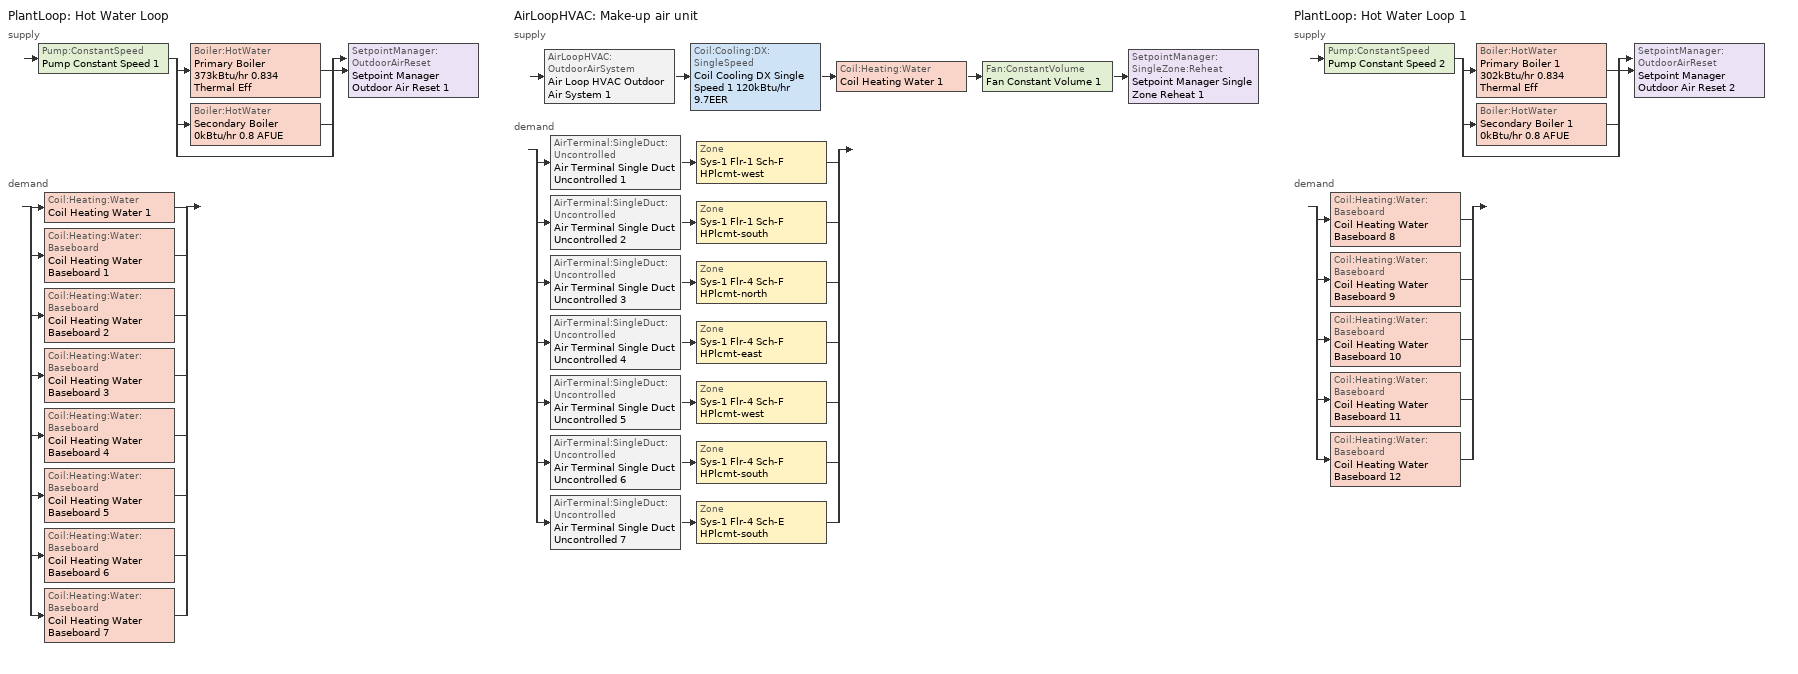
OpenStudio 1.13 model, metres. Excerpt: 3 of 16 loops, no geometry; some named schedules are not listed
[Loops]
PlantLoop 'Hot Water Loop'
 supply: Pump:ConstantSpeed 'Pump Constant Speed 1' > split
  | Boiler:HotWater 'Primary Boiler 373kBtu/hr 0.834 Thermal Eff'
  | Boiler:HotWater 'Secondary Boiler 0kBtu/hr 0.8 AFUE'
  | bypass
  join > SetpointManager:OutdoorAirReset 'Setpoint Manager Outdoor Air Reset 1'
 demand: split
  | Coil:Heating:Water 'Coil Heating Water 1'
  | Coil:Heating:Water:Baseboard 'Coil Heating Water Baseboard 1'
  | Coil:Heating:Water:Baseboard 'Coil Heating Water Baseboard 2'
  | Coil:Heating:Water:Baseboard 'Coil Heating Water Baseboard 3'
  | Coil:Heating:Water:Baseboard 'Coil Heating Water Baseboard 4'
  | Coil:Heating:Water:Baseboard 'Coil Heating Water Baseboard 5'
  | Coil:Heating:Water:Baseboard 'Coil Heating Water Baseboard 6'
  | Coil:Heating:Water:Baseboard 'Coil Heating Water Baseboard 7'
AirLoopHVAC 'Make-up air unit'
 supply: AirLoopHVAC:OutdoorAirSystem 'Air Loop HVAC Outdoor Air System 1' > Coil:Cooling:DX:SingleSpeed 'Coil Cooling DX Single Speed 1 120kBtu/hr 9.7EER' > Coil:Heating:Water 'Coil Heating Water 1' > Fan:ConstantVolume 'Fan Constant Volume 1' > SetpointManager:SingleZone:Reheat 'Setpoint Manager Single Zone Reheat 1'
 demand: split
  | AirTerminal:SingleDuct:Uncontrolled 'Air Terminal Single Duct Uncontrolled 1' > Zone 'Sys-1 Flr-1 Sch-F HPlcmt-west'
  | AirTerminal:SingleDuct:Uncontrolled 'Air Terminal Single Duct Uncontrolled 2' > Zone 'Sys-1 Flr-1 Sch-F HPlcmt-south'
  | AirTerminal:SingleDuct:Uncontrolled 'Air Terminal Single Duct Uncontrolled 3' > Zone 'Sys-1 Flr-4 Sch-F HPlcmt-north'
  | AirTerminal:SingleDuct:Uncontrolled 'Air Terminal Single Duct Uncontrolled 4' > Zone 'Sys-1 Flr-4 Sch-F HPlcmt-east'
  | AirTerminal:SingleDuct:Uncontrolled 'Air Terminal Single Duct Uncontrolled 5' > Zone 'Sys-1 Flr-4 Sch-F HPlcmt-west'
  | AirTerminal:SingleDuct:Uncontrolled 'Air Terminal Single Duct Uncontrolled 6' > Zone 'Sys-1 Flr-4 Sch-F HPlcmt-south'
  | AirTerminal:SingleDuct:Uncontrolled 'Air Terminal Single Duct Uncontrolled 7' > Zone 'Sys-1 Flr-4 Sch-E HPlcmt-south'
PlantLoop 'Hot Water Loop 1'
 supply: Pump:ConstantSpeed 'Pump Constant Speed 2' > split
  | Boiler:HotWater 'Primary Boiler 1 302kBtu/hr 0.834 Thermal Eff'
  | Boiler:HotWater 'Secondary Boiler 1 0kBtu/hr 0.8 AFUE'
  | bypass
  join > SetpointManager:OutdoorAirReset 'Setpoint Manager Outdoor Air Reset 2'
 demand: split
  | Coil:Heating:Water:Baseboard 'Coil Heating Water Baseboard 8'
  | Coil:Heating:Water:Baseboard 'Coil Heating Water Baseboard 9'
  | Coil:Heating:Water:Baseboard 'Coil Heating Water Baseboard 10'
  | Coil:Heating:Water:Baseboard 'Coil Heating Water Baseboard 11'
  | Coil:Heating:Water:Baseboard 'Coil Heating Water Baseboard 12'
[Sizing:Zone] Zone Cooling Design Supply Air Temperature Input Method=SupplyAirTemperature; Zone Cooling Design Supply Air Temperature {C}=13; Zone Cooling Design Supply Air Temperature Difference {deltaC}=11.11; Zone Heating Design Supply Air Temperature Input Method=SupplyAirTemperature; Zone Heating Design Supply Air Temperature {C}=43; Zone Heating Design Supply Air Temperature Difference {deltaC}=11.11; Zone Cooling Design Supply Air Humidity Ratio {kg-H2O/kg-air}=0.0085; Zone Heating Design Supply Air Humidity Ratio {kg-H2O/kg-air}=0.008; Zone Heating Sizing Factor=1.3; Zone Cooling Sizing Factor=1.1; Cooling Design Air Flow Method=DesignDay; Heating Design Air Flow Method=DesignDay; Account for Dedicated Outdoor Air System=No; Dedicated Outdoor Air System Control Strategy=NeutralSupplyAir; Dedicated Outdoor Air Low Setpoint Temperature for Design {C}=autosize; Dedicated Outdoor Air High Setpoint Temperature for Design {C}=autosize
Sys-1 Flr-1 Sch-F HPlcmt-west; Sys-1 Flr-1 Sch-F HPlcmt-south; Sys-1 Flr-4 Sch-F HPlcmt-north; Sys-1 Flr-4 Sch-F HPlcmt-east; Sys-1 Flr-4 Sch-F HPlcmt-west; Sys-1 Flr-4 Sch-F HPlcmt-south; Sys-1 Flr-4 Sch-E HPlcmt-south
[Zone equipment]
Sys-1 Flr-1 Sch-F HPlcmt-west: Sys-1 Flr-1 Sch-F HPlcmt-west PTAC, Zone HVAC Baseboard Convective Water 1, Air Terminal Single Duct Uncontrolled 1
Sys-1 Flr-1 Sch-F HPlcmt-south: Sys-1 Flr-1 Sch-F HPlcmt-south PTAC, Zone HVAC Baseboard Convective Water 2, Air Terminal Single Duct Uncontrolled 2
Sys-1 Flr-4 Sch-F HPlcmt-north: Sys-1 Flr-4 Sch-F HPlcmt-north PTAC, Zone HVAC Baseboard Convective Water 3, Air Terminal Single Duct Uncontrolled 3
Sys-1 Flr-4 Sch-F HPlcmt-east: Sys-1 Flr-4 Sch-F HPlcmt-east PTAC, Zone HVAC Baseboard Convective Water 4, Air Terminal Single Duct Uncontrolled 4
Sys-1 Flr-4 Sch-F HPlcmt-west: Sys-1 Flr-4 Sch-F HPlcmt-west PTAC, Zone HVAC Baseboard Convective Water 5, Air Terminal Single Duct Uncontrolled 5
Sys-1 Flr-4 Sch-F HPlcmt-south: Sys-1 Flr-4 Sch-F HPlcmt-south PTAC, Zone HVAC Baseboard Convective Water 6, Air Terminal Single Duct Uncontrolled 6
Sys-1 Flr-4 Sch-E HPlcmt-south: Sys-1 Flr-4 Sch-E HPlcmt-south PTAC, Zone HVAC Baseboard Convective Water 7, Air Terminal Single Duct Uncontrolled 7
[PlantLoop] Fluid Type=Water; Plant Loop Volume {m3}=Autocalculate; Load Distribution Scheme=Optimal
Hot Water Loop; Hot Water Loop 1
[Sizing:Plant] Loop Type=Heating; Design Loop Exit Temperature {C}=82; Loop Design Temperature Difference {deltaC}=16; Sizing Option=NonCoincident; Zone Timesteps in Averaging Window=1; Coincident Sizing Factor Mode=None
Hot Water Loop; Hot Water Loop 1
[Pump:ConstantSpeed] Rated Flow Rate {m3/s}=autosize; Rated Pump Head {Pa}=179352; Rated Power Consumption {W}=autosize; Motor Efficiency=0.855; Fraction of Motor Inefficiencies to Fluid Stream=0; Pump Control Type=Intermittent
Pump Constant Speed 1; Pump Constant Speed 2
[Boiler:HotWater] Fuel Type=FuelOil#1; Water Outlet Upper Temperature Limit {C}=99; Boiler Flow Mode=ConstantFlow; Parasitic Electric Load {W}=0; Sizing Factor=1
Name | Nominal Capacity {W} | Nominal Thermal Efficiency | Normalized Boiler Efficiency Curve
Primary Boiler 373kBtu/hr 0.834 Thermal Eff | 109369 | 0.834 | BOILER-EFFFPLR-NECB2011
Secondary Boiler 0kBtu/hr 0.8 AFUE | 0.001 | 0.8 | BOILER-EFFFPLR-NECB2011 4
Primary Boiler 1 302kBtu/hr 0.834 Thermal Eff | 88621.5 | 0.834 | BOILER-EFFFPLR-NECB2011 1
Secondary Boiler 1 0kBtu/hr 0.8 AFUE | 0.001 | 0.8 | BOILER-EFFFPLR-NECB2011 5
[SetpointManager:OutdoorAirReset] Control Variable=Temperature; Setpoint at Outdoor Low Temperature {C}=82; Outdoor Low Temperature {C}=-16; Setpoint at Outdoor High Temperature {C}=60; Outdoor High Temperature {C}=0
Setpoint Manager Outdoor Air Reset 1; Setpoint Manager Outdoor Air Reset 2
[AirLoopHVAC]
Make-up air unit: Availability Schedule=Make-up air unit Occ Sch; Availability Manager=Availability Manager Night Cycle 1; Design Supply Air Flow Rate {m3/s}=AutoSize
[Sizing:System]
Make-up air unit: Type of Load to Size On=Sensible; Design Outdoor Air Flow Rate {m3/s}=Autosize; Minimum System Air Flow Ratio=1; Preheat Design Temperature {C}=7; Preheat Design Humidity Ratio {kg-H2O/kg-Air}=0.008; Precool Design Temperature {C}=13; Precool Design Humidity Ratio {kg-H2O/kg-Air}=0.008; Central Cooling Design Supply Air Temperature {C}=13; Central Heating Design Supply Air Temperature {C}=43; Sizing Option=NonCoincident; 100% Outdoor Air in Cooling=No; 100% Outdoor Air in Heating=No; Central Cooling Design Supply Air Humidity Ratio {kg-H2O/kg-Air}=0.0085; Central Heating Design Supply Air Humidity Ratio {kg-H2O/kg-Air}=0.008; Cooling Design Air Flow Method=DesignDay; Cooling Design Air Flow Rate {m3/s}=0; Heating Design Air Flow Method=DesignDay; Heating Design Air Flow Rate {m3/s}=0; System Outdoor Air Method=ZoneSum; Zone Maximum Outdoor Air Fraction=1; Cooling Supply Air Flow Rate Per Floor Area {m3/s-m2}=0.00996765; Cooling Fraction of Autosized Cooling Supply Air Flow Rate=1; Cooling Supply Air Flow Rate Per Unit Cooling Capacity {m3/s-W}=3.94755e-05; Heating Supply Air Flow Rate Per Floor Area {m3/s-m2}=0.00996765; Heating Fraction of Autosized Heating Supply Air Flow Rate=1; Heating Fraction of Autosized Cooling Supply Air Flow Rate=1; Heating Supply Air Flow Rate Per Unit Heating Capacity {m3/s-W}=3.15882e-05; Cooling Design Capacity Method=CoolingDesignCapacity; Cooling Design Capacity {W}=autosize; Cooling Design Capacity Per Floor Area {W/m2}=234.7; Fraction of Autosized Cooling Design Capacity=1; Heating Design Capacity Method=HeatingDesignCapacity; Heating Design Capacity {W}=autosize; Heating Design Capacity Per Floor Area {W/m2}=157; Fraction of Autosized Heating Design Capacity=1; Central Cooling Capacity Control Method=OnOff
[Fan:ConstantVolume] Availability Schedule=Always On Discrete; Fan Efficiency=0.39975; Pressure Rise {Pa}=640; Maximum Flow Rate {m3/s}=AutoSize; Motor Efficiency=0.615
Fan Constant Volume 1; Fan Constant Volume 2; Fan Constant Volume 3; Fan Constant Volume 4; Fan Constant Volume 5; Fan Constant Volume 6; Fan Constant Volume 7; Fan Constant Volume 8
[Coil:Heating:Water]
Coil Heating Water 1: Availability Schedule=Always On Discrete
[Coil:Cooling:DX:SingleSpeed] Availability Schedule=Always On Discrete; Rated Total Cooling Capacity {W}=autosize; Rated Sensible Heat Ratio=autosize; Rated Air Flow Rate {m3/s}=autosize; Rated Evaporator Fan Power Per Volume Flow Rate {W/(m3/s)}=773.3; Condenser Type=AirCooled; Evaporative Condenser Effectiveness=0; Evaporative Condenser Air Flow Rate {m3/s}=Autosize; Evaporative Condenser Pump Rated Power Consumption {W}=Autosize; Crankcase Heater Capacity {W}=0; Maximum Outdoor Dry-Bulb Temperature for Crankcase Heater Operation {C}=0; Basin Heater Capacity {W/K}=0; Basin Heater Setpoint Temperature {C}=10
Name | Rated COP {W/W} | Total Cooling Capacity Function of Temperature Curve | Total Cooling Capacity Function of Flow Fraction Curve | Energy Input Ratio Function of Temperature Curve | Energy Input Ratio Function of Flow Fraction Curve | Part Load Fraction Correlation Curve
Coil Cooling DX Single Speed 1 120kBtu/hr 9.7EER | 3.37017 | DXCOOL-NECB2011-REF-CAPFT | DXCOOL-NECB2011-REF-CAPFFLOW | DXCOOL-NECB2011-REF-COOLEIRFT | DXCOOL-NECB2011-REF-COOLEIRFFLOW | DXCOOL-NECB2011-REF-COOLPLFFPLR
Coil Cooling DX Single Speed 2 29kBtu/hr 9.3EER | 3.16615 | DXCOOL-NECB2011-REF-CAPFT 7 | DXCOOL-NECB2011-REF-CAPFFLOW 7 | DXCOOL-NECB2011-REF-COOLEIRFT 7 | DXCOOL-NECB2011-REF-COOLEIRFFLOW 7 | DXCOOL-NECB2011-REF-COOLPLFFPLR 7
Coil Cooling DX Single Speed 3 10kBtu/hr 10.5EER | 3.54393 | DXCOOL-NECB2011-REF-CAPFT 8 | DXCOOL-NECB2011-REF-CAPFFLOW 8 | DXCOOL-NECB2011-REF-COOLEIRFT 8 | DXCOOL-NECB2011-REF-COOLEIRFFLOW 8 | DXCOOL-NECB2011-REF-COOLPLFFPLR 8
Coil Cooling DX Single Speed 4 3kBtu/hr 11.0EER | 3.7237 | DXCOOL-NECB2011-REF-CAPFT 9 | DXCOOL-NECB2011-REF-CAPFFLOW 9 | DXCOOL-NECB2011-REF-COOLEIRFT 9 | DXCOOL-NECB2011-REF-COOLEIRFFLOW 9 | DXCOOL-NECB2011-REF-COOLPLFFPLR 9
Coil Cooling DX Single Speed 5 23kBtu/hr 9.3EER | 3.16182 | DXCOOL-NECB2011-REF-CAPFT 10 | DXCOOL-NECB2011-REF-CAPFFLOW 10 | DXCOOL-NECB2011-REF-COOLEIRFT 10 | DXCOOL-NECB2011-REF-COOLEIRFFLOW 10 | DXCOOL-NECB2011-REF-COOLPLFFPLR 10
Coil Cooling DX Single Speed 6 25kBtu/hr 9.3EER | 3.16325 | DXCOOL-NECB2011-REF-CAPFT 11 | DXCOOL-NECB2011-REF-CAPFFLOW 11 | DXCOOL-NECB2011-REF-COOLEIRFT 11 | DXCOOL-NECB2011-REF-COOLEIRFFLOW 11 | DXCOOL-NECB2011-REF-COOLPLFFPLR 11
Coil Cooling DX Single Speed 7 5kBtu/hr 11.0EER | 3.72533 | DXCOOL-NECB2011-REF-CAPFT 12 | DXCOOL-NECB2011-REF-CAPFFLOW 12 | DXCOOL-NECB2011-REF-COOLEIRFT 12 | DXCOOL-NECB2011-REF-COOLEIRFFLOW 12 | DXCOOL-NECB2011-REF-COOLPLFFPLR 12
Coil Cooling DX Single Speed 8 27kBtu/hr 9.3EER | 3.16476 | DXCOOL-NECB2011-REF-CAPFT 13 | DXCOOL-NECB2011-REF-CAPFFLOW 13 | DXCOOL-NECB2011-REF-COOLEIRFT 13 | DXCOOL-NECB2011-REF-COOLEIRFFLOW 13 | DXCOOL-NECB2011-REF-COOLPLFFPLR 13
[Controller:OutdoorAir]
Controller Outdoor Air 1: Minimum Outdoor Air Flow Rate {m3/s}=Autosize; Maximum Outdoor Air Flow Rate {m3/s}=Autosize; Economizer Control Type=DifferentialEnthalpy; Economizer Control Action Type=ModulateFlow; Lockout Type=NoLockout; Minimum Limit Type=FixedMinimum; Minimum Outdoor Air Schedule=Make-up air unit Occ Sch; Controller Mechanical Ventilation=Controller Mechanical Ventilation 1; High Humidity Control=No; Heat Recovery Bypass Control Type=BypassWhenWithinEconomizerLimits
[Controller:MechanicalVentilation]
Controller Mechanical Ventilation 1: Availability Schedule=Always On Discrete; System Outdoor Air Method=ZoneSum
[AirLoopHVAC:OutdoorAirSystem]
Air Loop HVAC Outdoor Air System 1: Controller=Controller Outdoor Air 1
[Controller:WaterCoil]
Controller Water Coil 1: Water Coil=Coil Heating Water 1; Action=Normal; Controller Convergence Tolerance {deltaC}=0.0001; Minimum Actuated Flow {m3/s}=0
[SetpointManager:SingleZone:Reheat]
Setpoint Manager Single Zone Reheat 1: Minimum Supply Air Temperature {C}=13; Maximum Supply Air Temperature {C}=99; Control Zone=Sys-1 Flr-1 Sch-F HPlcmt-west
[Coil:Heating:Electric] Availability Schedule=ON_OFF_ALWAYS_OFF
Coil Heating Electric 1; Coil Heating Electric 2; Coil Heating Electric 3; Coil Heating Electric 4; Coil Heating Electric 5; Coil Heating Electric 6; Coil Heating Electric 7
[ZoneHVAC:PackagedTerminalAirConditioner] Availability Schedule=Always On Discrete; Supply Air Flow Rate During Cooling Operation {m3/s}=Autosize; Supply Air Flow Rate During Heating Operation {m3/s}=Autosize; Supply Air Flow Rate When No Cooling or Heating is Needed {m3/s}=Autosize; Outdoor Air Flow Rate During Cooling Operation {m3/s}=Autosize; Outdoor Air Flow Rate During Heating Operation {m3/s}=Autosize; Outdoor Air Flow Rate When No Cooling or Heating is Needed {m3/s}=Autosize; Fan Placement=DrawThrough
Name | Supply Air Fan | Heating Coil | Cooling Coil
Sys-1 Flr-1 Sch-F HPlcmt-west PTAC | Fan Constant Volume 2 | Coil Heating Electric 1 | Coil Cooling DX Single Speed 2 29kBtu/hr 9.3EER
Sys-1 Flr-1 Sch-F HPlcmt-south PTAC | Fan Constant Volume 3 | Coil Heating Electric 2 | Coil Cooling DX Single Speed 3 10kBtu/hr 10.5EER
Sys-1 Flr-4 Sch-F HPlcmt-north PTAC | Fan Constant Volume 4 | Coil Heating Electric 3 | Coil Cooling DX Single Speed 4 3kBtu/hr 11.0EER
Sys-1 Flr-4 Sch-F HPlcmt-east PTAC | Fan Constant Volume 5 | Coil Heating Electric 4 | Coil Cooling DX Single Speed 5 23kBtu/hr 9.3EER
Sys-1 Flr-4 Sch-F HPlcmt-west PTAC | Fan Constant Volume 6 | Coil Heating Electric 5 | Coil Cooling DX Single Speed 6 25kBtu/hr 9.3EER
Sys-1 Flr-4 Sch-F HPlcmt-south PTAC | Fan Constant Volume 7 | Coil Heating Electric 6 | Coil Cooling DX Single Speed 7 5kBtu/hr 11.0EER
Sys-1 Flr-4 Sch-E HPlcmt-south PTAC | Fan Constant Volume 8 | Coil Heating Electric 7 | Coil Cooling DX Single Speed 8 27kBtu/hr 9.3EER
[Coil:Heating:Water:Baseboard] Heating Design Capacity Method=HeatingDesignCapacity; Heating Design Capacity {W}=autosize; Heating Design Capacity Per Floor Area {W/m2}=0; Fraction of Autosized Heating Design Capacity=0.8
Coil Heating Water Baseboard 1; Coil Heating Water Baseboard 2; Coil Heating Water Baseboard 3; Coil Heating Water Baseboard 4; Coil Heating Water Baseboard 5; Coil Heating Water Baseboard 6; Coil Heating Water Baseboard 7; Coil Heating Water Baseboard 8; Coil Heating Water Baseboard 9; Coil Heating Water Baseboard 10; Coil Heating Water Baseboard 11; Coil Heating Water Baseboard 12
[ZoneHVAC:Baseboard:Convective:Water] Availability Schedule=Always On Discrete
Name | Heating Coil
Zone HVAC Baseboard Convective Water 1 | Coil Heating Water Baseboard 1
Zone HVAC Baseboard Convective Water 2 | Coil Heating Water Baseboard 2
Zone HVAC Baseboard Convective Water 3 | Coil Heating Water Baseboard 3
Zone HVAC Baseboard Convective Water 4 | Coil Heating Water Baseboard 4
Zone HVAC Baseboard Convective Water 5 | Coil Heating Water Baseboard 5
Zone HVAC Baseboard Convective Water 6 | Coil Heating Water Baseboard 6
Zone HVAC Baseboard Convective Water 7 | Coil Heating Water Baseboard 7
Zone HVAC Baseboard Convective Water 8 | Coil Heating Water Baseboard 8
Zone HVAC Baseboard Convective Water 9 | Coil Heating Water Baseboard 9
Zone HVAC Baseboard Convective Water 10 | Coil Heating Water Baseboard 10
Zone HVAC Baseboard Convective Water 11 | Coil Heating Water Baseboard 11
Zone HVAC Baseboard Convective Water 12 | Coil Heating Water Baseboard 12
[AirTerminal:SingleDuct:Uncontrolled] Availability Schedule=Always On Discrete; Maximum Air Flow Rate {m3/s}=AutoSize
Air Terminal Single Duct Uncontrolled 1; Air Terminal Single Duct Uncontrolled 2; Air Terminal Single Duct Uncontrolled 3; Air Terminal Single Duct Uncontrolled 4; Air Terminal Single Duct Uncontrolled 5; Air Terminal Single Duct Uncontrolled 6; Air Terminal Single Duct Uncontrolled 7
[AvailabilityManager:NightCycle]
Availability Manager Night Cycle 1: Control Type=CycleOnAny; Thermostat Tolerance {deltaC}=1; Cycling Run Time {s}=3600
[Schedule:Ruleset]
Name | Default Day Schedule | Summer Design Day Schedule | Winter Design Day Schedule
ON_OFF_ALWAYS_OFF | Schedule Day 3
Make-up air unit Occ Sch | Make-up air unit Occ Sch Default | Make-up air unit Occ Sch Summer Design Day | Make-up air unit Occ Sch Winter Design Day
[Schedule:Day]
Schedule Day 3: 1, 0, 0, 2, 0, 0, 3, 0, 0, 4, 0, 0, 5, 0, 0, 6, 0, 0, 7, 0, 0, 8, 0, 0, 9, 0, 0, 10, 0, 0, 11, 0, 0, 12, 0, 0, 13, 0, 0, 14, 0, 0, 15, 0, 0, 16, 0, 0, 17, 0, 0, 18, 0, 0, 19, 0, 0, 20, 0, 0, 21, 0, 0, 22, 0, 0, 23, 0, 0, 24, 0, 0
Make-up air unit Occ Sch Default; Make-up air unit Occ Sch Winter Design Day; Make-up air unit Occ Sch Summer Design Day; Make-up air unit Occ Sch Monday: 24, 0, 1
[Schedule:Rule] Date Specification Type=DateRange; Start Month=1; Start Day=1; End Month=12
Name | Schedule Ruleset | Rule Order | Day Schedule | Apply Sunday | Apply Monday | Apply Tuesday | Apply Wednesday | Apply Thursday | Apply Friday | Apply Saturday | End Day
wkdON_OFF_ALWAYS_OFF rule | ON_OFF_ALWAYS_OFF | 2 | wkdON_OFF_ALWAYS_OFF 1 | No | Yes | Yes | Yes | Yes | Yes | No | 31
satON_OFF_ALWAYS_OFFrule | ON_OFF_ALWAYS_OFF | 1 | satON_OFF_ALWAYS_OFF 1 | No | No | No | No | No | No | Yes | 31
sunON_OFF_ALWAYS_OFFrule | ON_OFF_ALWAYS_OFF | 0 | sunON_OFF_ALWAYS_OFF 1 | Yes | No | No | No | No | No | No | 31
Make-up air unit Occ Sch Monday Rule | Make-up air unit Occ Sch | 6 | Make-up air unit Occ Sch Monday |  | Yes |  |  |  |  |  | 25
Make-up air unit Occ Sch Tuesday Rule | Make-up air unit Occ Sch | 5 | Make-up air unit Occ Sch Tuesday |  |  | Yes |  |  |  |  | 26
Make-up air unit Occ Sch Wednesday Rule | Make-up air unit Occ Sch | 4 | Make-up air unit Occ Sch Wednesday |  |  |  | Yes |  |  |  | 27
Make-up air unit Occ Sch Thursday Rule | Make-up air unit Occ Sch | 3 | Make-up air unit Occ Sch Thursday |  |  |  |  | Yes |  |  | 28
Make-up air unit Occ Sch Friday Rule | Make-up air unit Occ Sch | 2 | Make-up air unit Occ Sch Friday |  |  |  |  |  | Yes |  | 29
Make-up air unit Occ Sch Saturday Rule | Make-up air unit Occ Sch | 1 | Make-up air unit Occ Sch Saturday |  |  |  |  |  |  | Yes | 30
Make-up air unit Occ Sch Sunday Rule | Make-up air unit Occ Sch | 0 | Make-up air unit Occ Sch Sunday | Yes |  |  |  |  |  |  | 31
[Schedule:Constant]
Always On Discrete: Value=1
[Curve:Biquadratic] Minimum Value of x=13; Maximum Value of x=24; Minimum Value of y=24; Maximum Value of y=46
Name | Coefficient1 Constant | Coefficient2 x | Coefficient3 x**2 | Coefficient4 y | Coefficient5 y**2 | Coefficient6 x*y
DXCOOL-NECB2011-REF-CAPFT; DXCOOL-NECB2011-REF-CAPFT 7; DXCOOL-NECB2011-REF-CAPFT 8; DXCOOL-NECB2011-REF-CAPFT 9; DXCOOL-NECB2011-REF-CAPFT 10; DXCOOL-NECB2011-REF-CAPFT 11; DXCOOL-NECB2011-REF-CAPFT 12; DXCOOL-NECB2011-REF-CAPFT 13 | 0.867905 | 0.0142459 | 0.00055436 | -0.0075575 | 3.3e-05 | -0.0001918
DXCOOL-NECB2011-REF-COOLEIRFT; DXCOOL-NECB2011-REF-COOLEIRFT 7; DXCOOL-NECB2011-REF-COOLEIRFT 8; DXCOOL-NECB2011-REF-COOLEIRFT 9; DXCOOL-NECB2011-REF-COOLEIRFT 10; DXCOOL-NECB2011-REF-COOLEIRFT 11; DXCOOL-NECB2011-REF-COOLEIRFT 12; DXCOOL-NECB2011-REF-COOLEIRFT 13 | 0.116936 | 0.0284933 | -0.0004112 | 0.0214108 | 0.00016103 | -0.0006791
[Curve:Quadratic] Coefficient1 Constant=1; Coefficient2 x=0; Coefficient3 x**2=0; Minimum Value of x=0; Maximum Value of x=1
DXCOOL-NECB2011-REF-CAPFFLOW; DXCOOL-NECB2011-REF-COOLEIRFFLOW; DXCOOL-NECB2011-REF-CAPFFLOW 7; DXCOOL-NECB2011-REF-COOLEIRFFLOW 7; DXCOOL-NECB2011-REF-CAPFFLOW 8; DXCOOL-NECB2011-REF-COOLEIRFFLOW 8; DXCOOL-NECB2011-REF-CAPFFLOW 9; DXCOOL-NECB2011-REF-COOLEIRFFLOW 9; DXCOOL-NECB2011-REF-CAPFFLOW 10; DXCOOL-NECB2011-REF-COOLEIRFFLOW 10; DXCOOL-NECB2011-REF-CAPFFLOW 11; DXCOOL-NECB2011-REF-COOLEIRFFLOW 11; DXCOOL-NECB2011-REF-CAPFFLOW 12; DXCOOL-NECB2011-REF-COOLEIRFFLOW 12; DXCOOL-NECB2011-REF-CAPFFLOW 13; DXCOOL-NECB2011-REF-COOLEIRFFLOW 13
[Curve:Cubic] Maximum Value of x=1
Name | Coefficient1 Constant | Coefficient2 x | Coefficient3 x**2 | Coefficient4 x**3 | Minimum Value of x
DXCOOL-NECB2011-REF-COOLPLFFPLR; DXCOOL-NECB2011-REF-COOLPLFFPLR 7; DXCOOL-NECB2011-REF-COOLPLFFPLR 8; DXCOOL-NECB2011-REF-COOLPLFFPLR 9; DXCOOL-NECB2011-REF-COOLPLFFPLR 10; DXCOOL-NECB2011-REF-COOLPLFFPLR 11; DXCOOL-NECB2011-REF-COOLPLFFPLR 12; DXCOOL-NECB2011-REF-COOLPLFFPLR 13 | 0.0277 | 4.9151 | -8.184 | 4.2702 | 0.7
BOILER-EFFFPLR-NECB2011; BOILER-EFFFPLR-NECB2011 1; BOILER-EFFFPLR-NECB2011 4; BOILER-EFFFPLR-NECB2011 5 | 0.2901 | 2.6664 | -3.764 | 1.82 | 0
